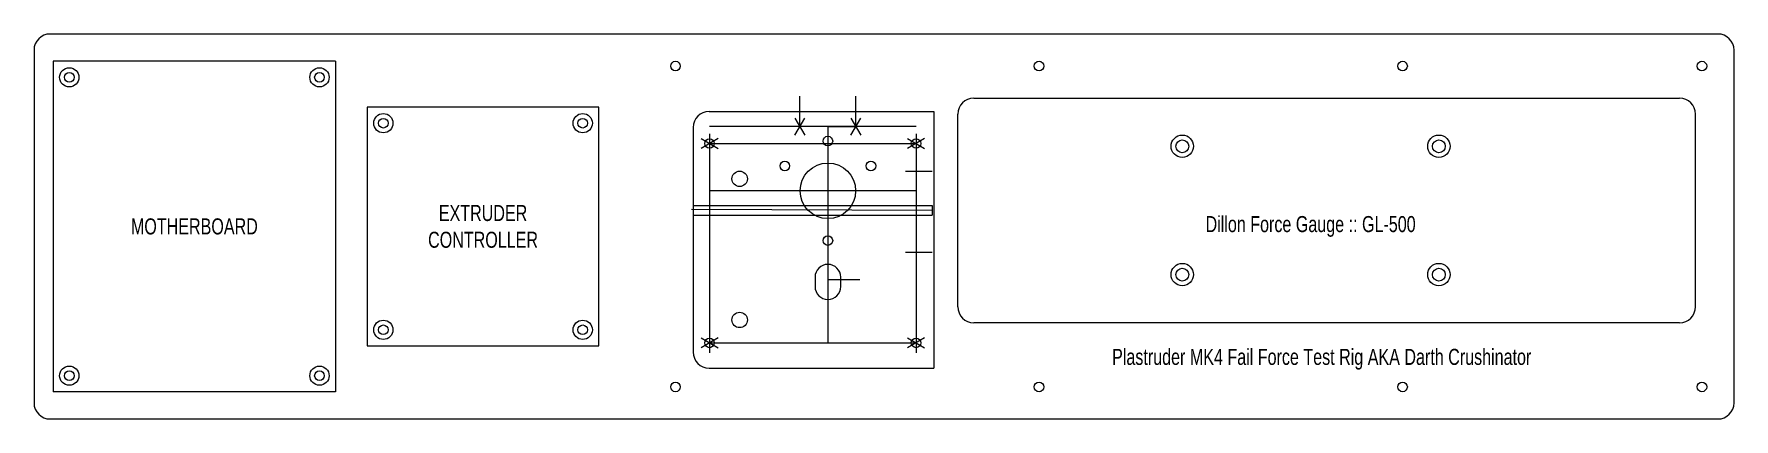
# Model space of a CAD drawing. Header units: millimetres. Extents: x -310 to 220, y -30 to 90.
import ezdxf

# ---------------------------------------------------------------- set-up
doc = ezdxf.new("R2010")
doc.units = ezdxf.units.MM
for name, color, linetype, lineweight, true_color in [('Bottom Plate', 7, 'CONTINUOUS', 0, 0x000000), ('Drawings', 5, 'CONTINUOUS', 0, 0x0000ff), ('Force Gauge', 7, 'CONTINUOUS', 0, 0x000000), ('Motor Plate', 7, 'CONTINUOUS', 0, 0x000000), ('Text', 1, 'CONTINUOUS', 0, 0xff0000), ('Top Plate', 7, 'CONTINUOUS', 0, 0x000000)]:
    doc.layers.add(name, color=color, linetype=linetype, lineweight=lineweight, true_color=true_color)
doc.styles.get("Standard").update_dxf_attribs({"font": 'txt', "width": 0.75})

msp = doc.modelspace()

# ---------------------------------------------------------------- linework, layer by layer
at = {"layer": 'Bottom Plate'}
for p, q in [((-310, 85), (-310, -25)), ((215, 90), (-305, 90)), ((220, -25), (220, 85)), ((-305, -30), (215, -30))]:
    msp.add_line(p, q, dxfattribs=at)
for centre, radius in [((-299, 76.5), 3), ((-221, 76.5), 3), ((-110, 80), 1.5), ((3.33, 80), 1.5), ((116.67, 80), 1.5), ((210, 80), 1.5), ((-201.08, 62.2), 3), ((-138.93, 62.2), 3), ((48, 55), 3.5), ((128, 55), 3.5), ((48, 15), 3.5), ((128, 15), 3.5), ((-201.08, -2.2), 3), ((-138.93, -2.2), 3), ((-299, -16.5), 3), ((-221, -16.5), 3), ((-110, -20), 1.5), ((3.33, -20), 1.5), ((116.67, -20), 1.5), ((210, -20), 1.5)]:
    msp.add_circle(centre, radius, dxfattribs=at)
for centre, start, end in [((-305, 85), 90, 180), ((215, 85), 0, 90), ((-305, -25), 180, 270), ((215, -25), 270, 0)]:
    msp.add_arc(centre, 5, start, end, dxfattribs=at)
at = {"layer": 'Drawings'}
for p, q in [((-216, 81.5), (-304, 81.5)), ((-304, 81.5), (-304, -21.5)), ((-216, 81.5), (-216, -21.5)), ((-71.24, 60.62), (-71.24, 70.62)), ((-53.76, 60.62), (-53.76, 70.62)), ((-206.08, 67.2), (-206.08, -7.2)), ((-133.93, 67.2), (-206.08, 67.2)), ((-133.93, -7.2), (-133.93, 67.2)), ((-72.77, 63.77), (-69.71, 58.47)), ((-72.77, 58.47), (-69.71, 63.77)), ((-55.29, 63.77), (-52.23, 58.47)), ((-55.29, 58.47), (-52.23, 63.77)), ((-35, 61.12), (-99.4, 61.12)), ((-99.4, 58.93), (-99.4, 52.82)), ((-62.5, 61.12), (-71.24, 61.12)), ((-62.5, 61.12), (-62.5, -6.28)), ((-62.5, 61.12), (-53.76, 61.12)), ((-35, 58.93), (-35, 52.82)), ((-96.75, 57.4), (-102.05, 54.35)), ((-102.05, 57.4), (-96.75, 54.35)), ((-99.4, 55.87), (-35, 55.87)), ((-99.4, 55.87), (-99.4, -6.28)), ((-32.35, 57.4), (-37.65, 54.35)), ((-37.65, 57.4), (-32.35, 54.35)), ((-35, 55.87), (-35, -6.28)), ((-38.3, 47.25), (-30, 47.25)), ((-35, 41.12), (-99.4, 41.12)), ((-30, 35), (-105, 35.25)), ((-104.5, 36.5), (-30, 36.5)), ((-104.5, 36.5), (-104.5, 33.5)), ((-104.5, 33.5), (-30, 33.5)), ((-30, 36.5), (-30, 33.5)), ((-38.3, 22), (-30, 22)), ((-62.5, 13.5), (-52.5, 13.5)), ((-96.75, -4.75), (-102.05, -7.8)), ((-102.05, -4.75), (-96.75, -7.8)), ((-99.4, -3.22), (-99.4, -9.33)), ((-32.35, -4.75), (-37.65, -7.8)), ((-37.65, -4.75), (-32.35, -7.8)), ((-35, -3.22), (-35, -9.33)), ((-206.08, -7.2), (-133.93, -7.2)), ((-99.4, -6.28), (-35, -6.28)), ((-216, -21.5), (-304, -21.5))]:
    msp.add_line(p, q, dxfattribs=at)
at = {"layer": 'Force Gauge'}
for p, q in [((-17, 70), (203, 70)), ((-22, 5), (-22, 65)), ((208, 5), (208, 65)), ((203, 0), (-17, 0))]:
    msp.add_line(p, q, dxfattribs=at)
for centre, start, end in [((-17, 65), 90, 180), ((203, 65), 0, 90), ((-17, 5), 180, 270), ((203, 5), 270, 0)]:
    msp.add_arc(centre, 5, start, end, dxfattribs=at)
at = {"layer": 'Motor Plate'}
for p, q in [((-99.5, 65.87), (-29.5, 65.87)), ((-29.5, 65.87), (-29.5, -14.13)), ((-104.5, 60.87), (-104.5, -9.13)), ((-66.5, 14.2), (-66.5, 11.25)), ((-58.5, 11.25), (-58.5, 14.2)), ((-99.5, -14.13), (-29.5, -14.13))]:
    msp.add_line(p, q, dxfattribs=at)
for centre, radius in [((-62.5, 56.62), 1.5), ((-75.92, 48.87), 1.5), ((-62.5, 41.12), 8.65), ((-49.08, 48.87), 1.5), ((-90, 44.87), 2.4), ((-62.5, 25.62), 1.5), ((-90, 0.87), 2.4)]:
    msp.add_circle(centre, radius, dxfattribs=at)
for centre, radius, start, end in [((-99.5, 60.87), 5, 90, 180), ((-62.5, 14.2), 4, 0, 180), ((-62.5, 11.25), 4, 180, 0), ((-99.5, -9.13), 5, 180, 270)]:
    msp.add_arc(centre, radius, start, end, dxfattribs=at)
at = {"layer": 'Top Plate'}
for p, q in [((-310, 85), (-310, -25)), ((215, 90), (-305, 90)), ((220, -25), (220, 85)), ((-305, -30), (215, -30))]:
    msp.add_line(p, q, dxfattribs=at)
for centre, radius in [((-110, 80), 1.5), ((3.33, 80), 1.5), ((116.67, 80), 1.5), ((210, 80), 1.5), ((-299, 76.5), 1.5), ((-221, 76.5), 1.5), ((-201.08, 62.2), 1.5), ((-138.93, 62.2), 1.5), ((-99.4, 55.87), 1.5), ((-35, 55.87), 1.5), ((48, 55), 2), ((128, 55), 2), ((48, 15), 2), ((128, 15), 2), ((-201.08, -2.2), 1.5), ((-138.93, -2.2), 1.5), ((-99.4, -6.28), 1.5), ((-35, -6.28), 1.5), ((-299, -16.5), 1.5), ((-221, -16.5), 1.5), ((-110, -20), 1.5), ((3.33, -20), 1.5), ((116.67, -20), 1.5), ((210, -20), 1.5)]:
    msp.add_circle(centre, radius, dxfattribs=at)
for centre, start, end in [((-305, 85), 90, 180), ((215, 85), 0, 90), ((-305, -25), 180, 270), ((215, -25), 270, 0)]:
    msp.add_arc(centre, 5, start, end, dxfattribs=at)

# ---------------------------------------------------------------- texts
at = {"layer": 'Text', "char_height": 5, "width": 100, "attachment_point": 5}
for s, insert in [('MOTHERBOARD', (-260, 30)), ('EXTRUDER\\PCONTROLLER', (-170, 30)), ('Dillon\\~Force\\~Gauge\\~::\\~GL-500', (88, 30)), ('Plastruder\\~MK4\\~Fail\\~Force\\~Test\\~Rig\\~AKA\\~Darth\\~Crushinator', (91.46, -11.39))]:
    msp.add_mtext(s, dxfattribs=dict(at, insert=insert))

doc.saveas('drawing.dxf')
